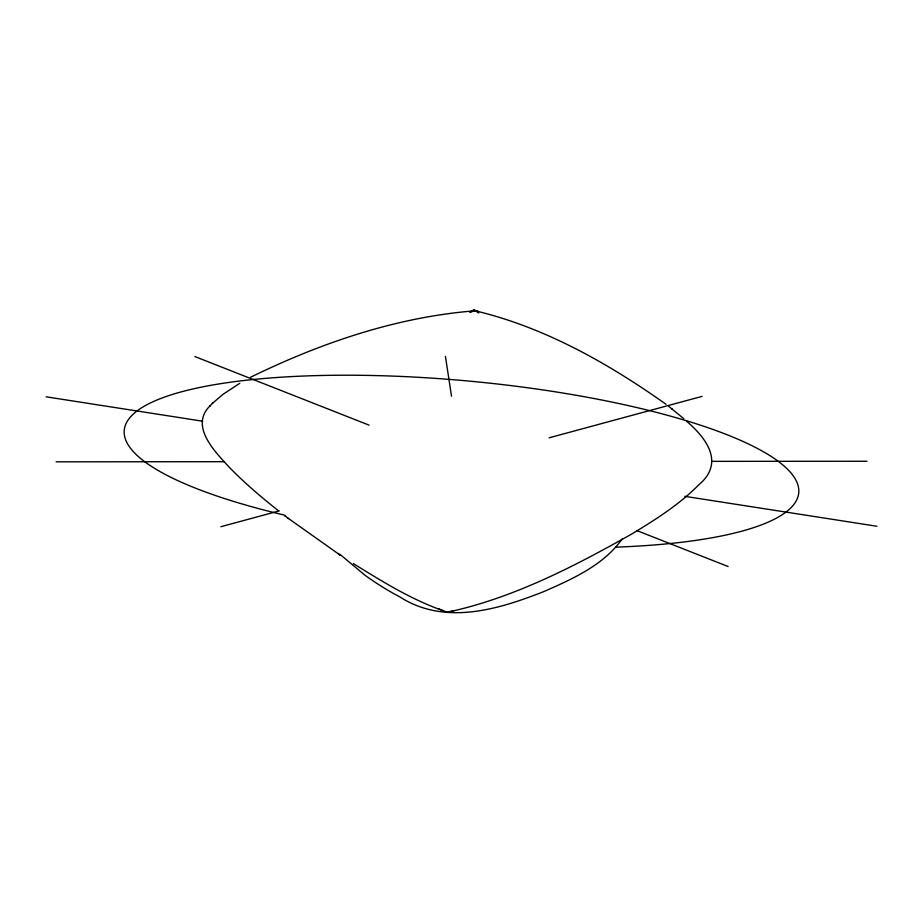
<?xml version="1.0" encoding="UTF-8"?>
<svg xmlns="http://www.w3.org/2000/svg" width="923" height="923" viewBox="0 0 923 923"><rect width="100%" height="100%" fill="white"/><g stroke="black" fill="none" stroke-linecap="round" stroke-linejoin="round"><path stroke-width="1.38" d="M622.344 538.697C603.723 565.188 572.629 578.906 543.855 591.562C498.201 609.538 444.748 625.898 399.567 596.743A917.185 479.891 -76 0 1 364.643 574.971L340.402 554.688M210.248 405.659C189.492 425.549 214.205 450.955 228.362 466.288C243.753 482.325 260.736 496.747 278.146 510.523M212.486 403.316L222.858 394.433L239.818 383.276M209.821 406.097L212.901 402.878M250.421 377.334C320.408 343.056 396.302 317.12 474.237 310.878M453.839 610.714L447.528 612.191C413.804 601.161 383.414 582.171 353.394 563.63M220.862 526.71L279.288 510.881M549.127 437.802L702.138 396.359M447.528 612.191C512.946 598.162 573.379 566.86 631.344 534.244C655.134 519.868 679.016 504.881 698.619 484.967C724.913 463.092 706.776 438.483 686.562 421.2M474.445 310.936L469.819 312.286L473.787 310.116L475.841 310.601M56.084 461.823L224.289 461.696M711.656 461.362L866.916 461.246M46.15 396.821L202.622 421.2M684.82 496.332L876.85 526.248M478.737 312.955L475.472 310.866C544.708 327.365 608.28 363.362 666.025 404.286M475.472 310.866L478.033 311.432L475.806 310.566M194.868 356.543L369.05 425.134M637.02 530.644L728.132 566.526M438.39 608.649L443.225 610.784M475.876 310.613L475.668 310.486M339.952 554.988L288.034 518.184M285.276 516.072L284.711 515.634L288.599 518.611M668.84 406.443L683.816 418.73M671.598 408.589L672.232 409.097M338.337 553.431L340.172 555.173M445.428 356.37L451.509 396.163M284.249 515.057A338.706 80.797 5.3 0 1 211.055 385.283A338.706 80.797 5.3 0 1 728.893 435.46A338.706 80.797 5.3 0 1 615.699 547.166M474.168 310.036L472.564 310.705L474.168 310.036"/></g></svg>
